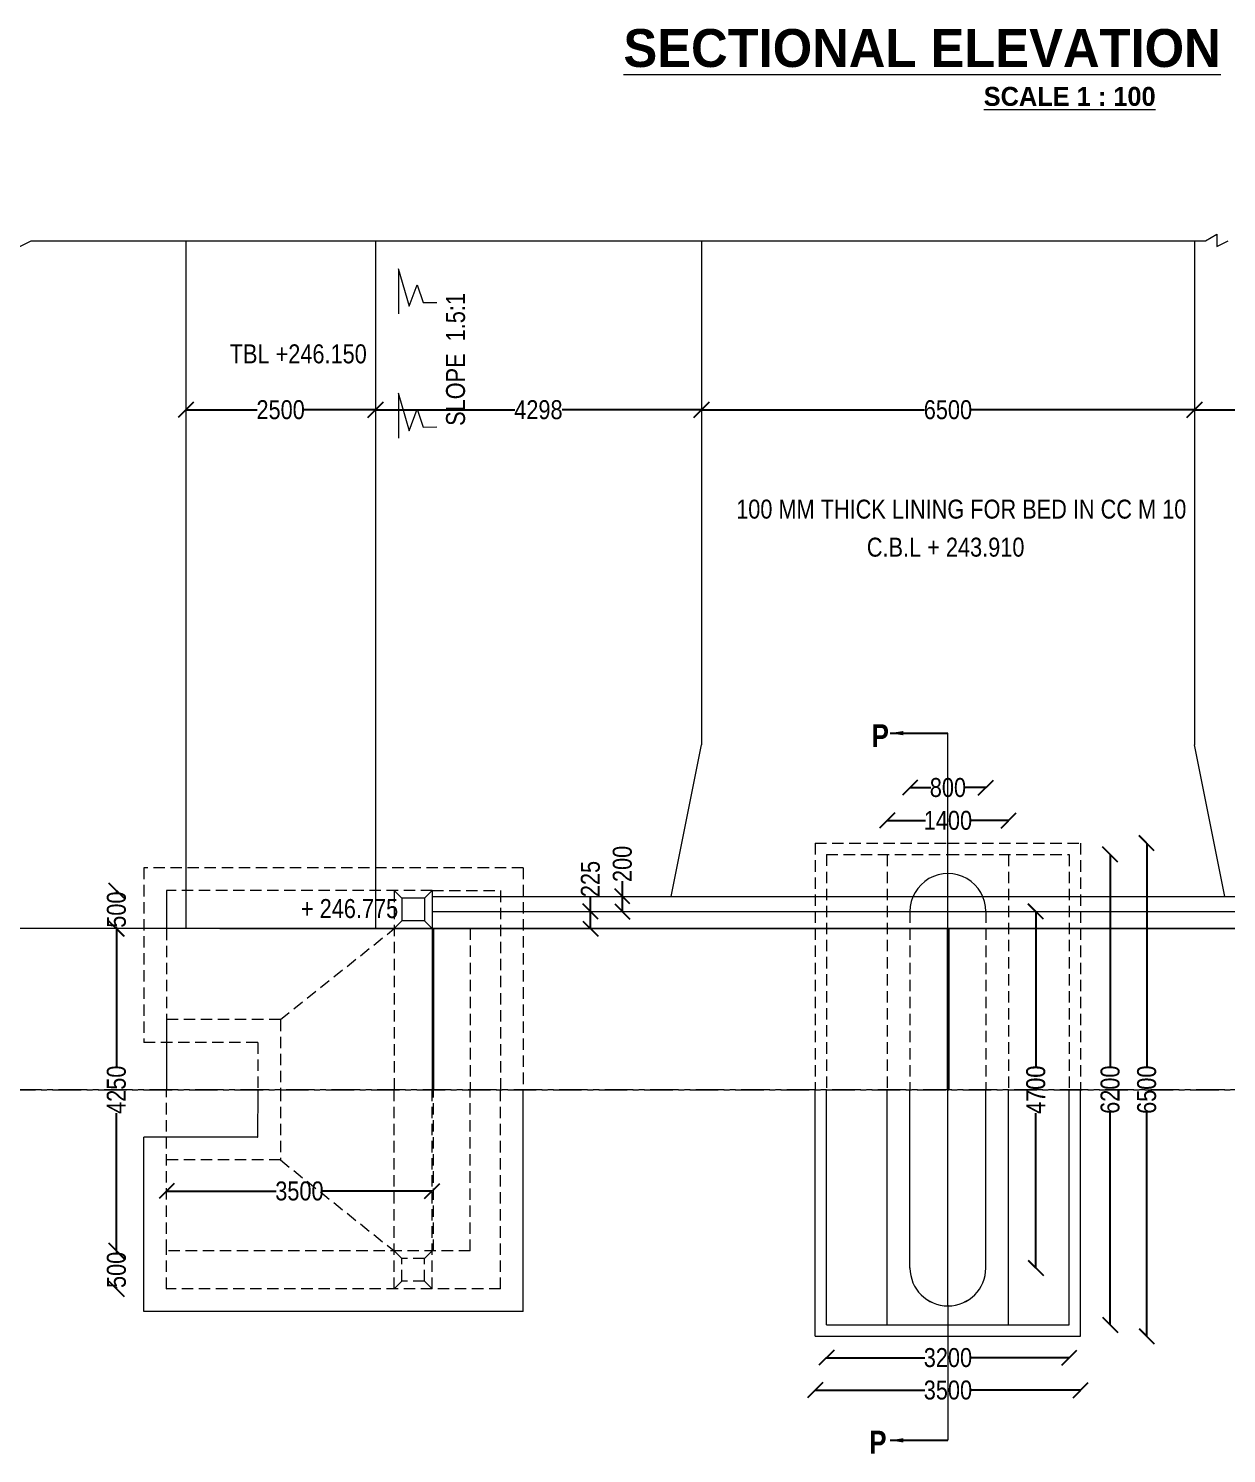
# Model space of a CAD drawing. Header units: millimetres. Extents: x 558951 to 630610, y 36244 to 87601.
# Drawn here: x 572413 to 588208, y 58406 to 77196 of the extents above; entities that cross this region are included whole.
import ezdxf
from ezdxf.enums import TextEntityAlignment as Align

# ---------------------------------------------------------------- set-up
doc = ezdxf.new("R2010")
doc.units = ezdxf.units.MM
doc.header["$LTSCALE"] = 300
doc.header["$MEASUREMENT"] = 0
doc.linetypes.add('CENTER', pattern=[2, 1.25, -0.25, 0.25, -0.25])
doc.linetypes.add('DASHED', pattern=[0.75, 0.5, -0.25])
doc.layers.add('MAIN', color=7, linetype='Continuous')
doc.styles.add('ARIAL NARROW', font='ARIALN.TTF', dxfattribs={"height": 250})
doc.styles.add('CITYBLUEPR', font='cityb___.ttf')
doc.dimstyles.get("Standard").update_dxf_attribs({"dimtxt": 200, "dimasz": 200, "dimexe": 0.18, "dimexo": 0.0625, "dimgap": 0.09, "dimtad": 0, "dimdec": 0, "dimzin": 0, "dimdsep": 46, "dimtxsty": 'ARIAL NARROW', "dimcen": 0.0851, "dimdle": 0.1, "dimse1": 1, "dimse2": 1, "dimadec": 0, "dimazin": 0, "dimtfac": 1, "dimtdec": 0, "dimtofl": 0, "dimtmove": 0, "dimatfit": 3, "dimfxl": 1, "dimtolj": 1, "dimtzin": 0, "dimarcsym": 0})
doc.dimstyles.new('STANDARD$0', dxfattribs={"dimscale": 88.888889, "dimtxt": 0.02, "dimasz": 0.02, "dimexe": 0.05, "dimexo": 0.1, "dimgap": 0.002, "dimtad": 2, "dimdec": 0, "dimzin": 1, "dimdsep": 46, "dimtxsty": 'Standard', "dimcen": 0.09, "dimadec": 0, "dimazin": 0, "dimtfac": 1, "dimtdec": 4, "dimtofl": 0, "dimtmove": 0, "dimatfit": 3, "dimfxl": 1, "dimtolj": 1, "dimtzin": 1, "dimarcsym": 0})
doc.dimstyles.new('STANDARD$7', dxfattribs={"dimtxt": 2, "dimasz": 2, "dimexe": 1.25, "dimexo": 0.625, "dimtad": 1, "dimdec": 0, "dimlfac": 0.5, "dimdsep": 46, "dimtxsty": 'ARIAL NARROW', "dimcen": 2.5, "dimdle": 0.1, "dimse1": 1, "dimse2": 1, "dimadec": 0, "dimazin": 0, "dimtfac": 1, "dimtdec": 0, "dimtmove": 0, "dimatfit": 3, "dimfxl": 1, "dimtolj": 1, "dimtzin": 0, "dimarcsym": 0})

# ---------------------------------------------------------------- blocks, each defined once
blk = doc.blocks.new('_Oblique')
at = {"color": 0, "linetype": 'ByBlock', "lineweight": -2}
blk.add_line((-0.5, -0.5), (0.5, 0.5), dxfattribs=at)
blk = doc.blocks.new('*D4')
at = {"layer": 'Defpoints', "color": 0, "linetype": 'ByBlock', "lineweight": 9, "transparency": 16777216}
for p in [(579367, 65552), (579822, 65552), (579367, 65327)]:
    blk.add_point(p, dxfattribs=at)
at = {"layer": 'MAIN', "color": 0, "linetype": 'ByBlock', "lineweight": -2, "transparency": 16777216}
for p, q in [((579822, 65552), (579822, 65752)), ((579822, 65327), (579822, 65552))]:
    blk.add_line(p, q, dxfattribs=at)
at = {"layer": 'MAIN', "color": 0, "linetype": 'ByBlock', "lineweight": -2, "transparency": 16777216, "xscale": 200, "yscale": 200, "zscale": 200}
for p, rotation in [((579822, 65552), 90), ((579822, 65327), 270)]:
    blk.add_blockref('_Oblique', p, dxfattribs=dict(at, rotation=rotation))
at = {"layer": 'MAIN', "color": 0, "linetype": 'ByBlock', "lineweight": 13, "transparency": 16777216, "insert": (579822, 65981), "char_height": 250, "attachment_point": 5, "rotation": 90, "style": 'ARIAL NARROW'}
blk.add_mtext('\\A1;225', dxfattribs=at)
blk = doc.blocks.new('*D5')
at = {"layer": 'Defpoints', "color": 0, "linetype": 'ByBlock', "lineweight": 9, "transparency": 16777216}
for p in [(579821, 65752), (580243, 65752), (579821, 65552)]:
    blk.add_point(p, dxfattribs=at)
at = {"layer": 'MAIN', "color": 0, "linetype": 'ByBlock', "lineweight": -2, "transparency": 16777216}
for p, q in [((580243, 65752), (580243, 65952)), ((580243, 65552), (580243, 65752))]:
    blk.add_line(p, q, dxfattribs=at)
at = {"layer": 'MAIN', "color": 0, "linetype": 'ByBlock', "lineweight": -2, "transparency": 16777216, "xscale": 200, "yscale": 200, "zscale": 200}
for p, rotation in [((580243, 65752), 90), ((580243, 65552), 270)]:
    blk.add_blockref('_Oblique', p, dxfattribs=dict(at, rotation=rotation))
at = {"layer": 'MAIN', "color": 0, "linetype": 'ByBlock', "lineweight": 13, "transparency": 16777216, "insert": (580243, 66180), "char_height": 250, "attachment_point": 5, "rotation": 90, "style": 'ARIAL NARROW'}
blk.add_mtext('\\A1;200', dxfattribs=at)
blk = doc.blocks.new('*D6')
at = {"layer": 'Defpoints', "color": 0, "linetype": 'ByBlock', "lineweight": 9, "transparency": 16777216}
for p in [(585338, 65551), (585038, 60851), (585694, 60851)]:
    blk.add_point(p, dxfattribs=at)
at = {"layer": 'MAIN', "color": 0, "linetype": 'ByBlock', "lineweight": -2, "transparency": 16777216}
for p, q in [((585694, 65552), (585694, 63511)), ((585694, 60851), (585694, 62892))]:
    blk.add_line(p, q, dxfattribs=at)
at = {"layer": 'MAIN', "color": 0, "linetype": 'ByBlock', "lineweight": -2, "transparency": 16777216, "xscale": 200, "yscale": 200, "zscale": 200}
for p, rotation in [((585694, 65551), 90), ((585694, 60851), 270)]:
    blk.add_blockref('_Oblique', p, dxfattribs=dict(at, rotation=rotation))
at = {"layer": 'MAIN', "color": 0, "linetype": 'ByBlock', "lineweight": 13, "transparency": 16777216, "insert": (585694, 63201), "char_height": 250, "attachment_point": 5, "rotation": 90, "style": 'ARIAL NARROW'}
blk.add_mtext('\\A1;4700', dxfattribs=at)
blk = doc.blocks.new('*D7')
at = {"layer": 'Defpoints', "color": 0, "linetype": 'ByBlock', "lineweight": 9, "transparency": 16777216}
for p in [(581285, 77113), (587785, 77113), (587785, 72168)]:
    blk.add_point(p, dxfattribs=at)
at = {"layer": 'MAIN', "color": 0, "linetype": 'ByBlock', "lineweight": -2, "transparency": 16777216}
for p, q in [((581285, 72168), (584228, 72168)), ((587785, 72168), (584841, 72168))]:
    blk.add_line(p, q, dxfattribs=at)
at = {"layer": 'MAIN', "color": 0, "linetype": 'ByBlock', "lineweight": -2, "transparency": 16777216, "xscale": 200, "yscale": 200, "zscale": 200, "rotation": 180}
blk.add_blockref('_Oblique', (581285, 72168), dxfattribs=at)
at = {"layer": 'MAIN', "color": 0, "linetype": 'ByBlock', "lineweight": -2, "transparency": 16777216, "xscale": 200, "yscale": 200, "zscale": 200}
blk.add_blockref('_Oblique', (587785, 72168), dxfattribs=at)
at = {"layer": 'MAIN', "color": 0, "linetype": 'ByBlock', "lineweight": 13, "transparency": 16777216, "insert": (584535, 72168), "char_height": 250, "attachment_point": 5, "style": 'ARIAL NARROW'}
blk.add_mtext('\\A1;6500', dxfattribs=at)
blk = doc.blocks.new('*D12')
at = {"layer": 'Defpoints', "color": 0, "linetype": 'ByBlock', "lineweight": 9, "transparency": 16777216}
for p in [(582935, 60101), (586135, 60101), (586135, 59669)]:
    blk.add_point(p, dxfattribs=at)
at = {"layer": 'MAIN', "color": 0, "linetype": 'ByBlock', "lineweight": -2, "transparency": 16777216}
for p, q in [((582935, 59669), (584230, 59669)), ((586136, 59669), (584841, 59669))]:
    blk.add_line(p, q, dxfattribs=at)
at = {"layer": 'MAIN', "color": 0, "linetype": 'ByBlock', "lineweight": -2, "transparency": 16777216, "xscale": 200, "yscale": 200, "zscale": 200, "rotation": 180}
blk.add_blockref('_Oblique', (582935, 59669), dxfattribs=at)
at = {"layer": 'MAIN', "color": 0, "linetype": 'ByBlock', "lineweight": -2, "transparency": 16777216, "xscale": 200, "yscale": 200, "zscale": 200}
blk.add_blockref('_Oblique', (586135, 59669), dxfattribs=at)
at = {"layer": 'MAIN', "color": 0, "linetype": 'ByBlock', "lineweight": 13, "transparency": 16777216, "insert": (584535, 59669), "char_height": 250, "attachment_point": 5, "style": 'ARIAL NARROW'}
blk.add_mtext('\\A1;3200', dxfattribs=at)
blk = doc.blocks.new('*D13')
at = {"layer": 'Defpoints', "color": 0, "linetype": 'ByBlock', "lineweight": 9, "transparency": 16777216}
for p in [(582935, 60102), (586135, 60102), (586135, 59669)]:
    blk.add_point(p, dxfattribs=at)
at = {"layer": 'MAIN', "color": 0, "linetype": 'ByBlock', "lineweight": -2, "transparency": 16777216}
for p, q in [((582935, 59669), (584229, 59669)), ((586135, 59669), (584841, 59669))]:
    blk.add_line(p, q, dxfattribs=at)
at = {"layer": 'MAIN', "color": 0, "linetype": 'ByBlock', "lineweight": -2, "transparency": 16777216, "xscale": 200, "yscale": 200, "zscale": 200, "rotation": 180}
blk.add_blockref('_Oblique', (582935, 59669), dxfattribs=at)
at = {"layer": 'MAIN', "color": 0, "linetype": 'ByBlock', "lineweight": -2, "transparency": 16777216, "xscale": 200, "yscale": 200, "zscale": 200}
blk.add_blockref('_Oblique', (586135, 59669), dxfattribs=at)
at = {"layer": 'MAIN', "color": 0, "linetype": 'ByBlock', "lineweight": 13, "transparency": 16777216, "insert": (584535, 59669), "char_height": 250, "attachment_point": 5, "style": 'ARIAL NARROW'}
blk.add_mtext('\\A1;3200', dxfattribs=at)
blk = doc.blocks.new('*D14')
at = {"layer": 'Defpoints', "color": 0, "linetype": 'ByBlock', "lineweight": 9, "transparency": 16777216}
for p in [(582785, 59951), (586285, 59951), (586285, 59241)]:
    blk.add_point(p, dxfattribs=at)
at = {"layer": 'MAIN', "color": 0, "linetype": 'ByBlock', "lineweight": -2, "transparency": 16777216}
for p, q in [((582785, 59241), (584229, 59241)), ((586285, 59241), (584841, 59241))]:
    blk.add_line(p, q, dxfattribs=at)
at = {"layer": 'MAIN', "color": 0, "linetype": 'ByBlock', "lineweight": -2, "transparency": 16777216, "xscale": 200, "yscale": 200, "zscale": 200, "rotation": 180}
blk.add_blockref('_Oblique', (582785, 59241), dxfattribs=at)
at = {"layer": 'MAIN', "color": 0, "linetype": 'ByBlock', "lineweight": -2, "transparency": 16777216, "xscale": 200, "yscale": 200, "zscale": 200}
blk.add_blockref('_Oblique', (586285, 59241), dxfattribs=at)
at = {"layer": 'MAIN', "color": 0, "linetype": 'ByBlock', "lineweight": 13, "transparency": 16777216, "insert": (584535, 59241), "char_height": 250, "attachment_point": 5, "style": 'ARIAL NARROW'}
blk.add_mtext('\\A1;3500', dxfattribs=at)
blk = doc.blocks.new('*D15')
at = {"layer": 'Defpoints', "color": 0, "linetype": 'ByBlock', "lineweight": 9, "transparency": 16777216}
for p in [(582785, 59952), (586285, 59952), (586285, 59241)]:
    blk.add_point(p, dxfattribs=at)
at = {"layer": 'MAIN', "color": 0, "linetype": 'ByBlock', "lineweight": -2, "transparency": 16777216}
for p, q in [((582785, 59241), (584229, 59241)), ((586285, 59241), (584841, 59241))]:
    blk.add_line(p, q, dxfattribs=at)
at = {"layer": 'MAIN', "color": 0, "linetype": 'ByBlock', "lineweight": -2, "transparency": 16777216, "xscale": 200, "yscale": 200, "zscale": 200, "rotation": 180}
blk.add_blockref('_Oblique', (582785, 59241), dxfattribs=at)
at = {"layer": 'MAIN', "color": 0, "linetype": 'ByBlock', "lineweight": -2, "transparency": 16777216, "xscale": 200, "yscale": 200, "zscale": 200}
blk.add_blockref('_Oblique', (586285, 59241), dxfattribs=at)
at = {"layer": 'MAIN', "color": 0, "linetype": 'ByBlock', "lineweight": 13, "transparency": 16777216, "insert": (584535, 59241), "char_height": 250, "attachment_point": 5, "style": 'ARIAL NARROW'}
blk.add_mtext('\\A1;3500', dxfattribs=at)
blk = doc.blocks.new('*D16')
at = {"layer": 'Defpoints', "color": 0, "linetype": 'ByBlock', "lineweight": 9, "transparency": 16777216}
for p in [(586285, 66452), (586285, 59951), (587156, 59951)]:
    blk.add_point(p, dxfattribs=at)
at = {"layer": 'MAIN', "color": 0, "linetype": 'ByBlock', "lineweight": -2, "transparency": 16777216}
for p, q in [((587156, 66453), (587156, 63508)), ((587156, 59951), (587156, 62896))]:
    blk.add_line(p, q, dxfattribs=at)
at = {"layer": 'MAIN', "color": 0, "linetype": 'ByBlock', "lineweight": -2, "transparency": 16777216, "xscale": 200, "yscale": 200, "zscale": 200}
for p, rotation in [((587156, 66452), 90), ((587156, 59951), 270)]:
    blk.add_blockref('_Oblique', p, dxfattribs=dict(at, rotation=rotation))
at = {"layer": 'MAIN', "color": 0, "linetype": 'ByBlock', "lineweight": 13, "transparency": 16777216, "insert": (587156, 63202), "char_height": 250, "attachment_point": 5, "rotation": 90, "style": 'ARIAL NARROW'}
blk.add_mtext('\\A1;6500', dxfattribs=at)
blk = doc.blocks.new('*D17')
at = {"layer": 'Defpoints', "color": 0, "linetype": 'ByBlock', "lineweight": 9, "transparency": 16777216}
for p in [(585338, 65553), (585038, 60853), (585694, 60853)]:
    blk.add_point(p, dxfattribs=at)
at = {"layer": 'MAIN', "color": 0, "linetype": 'ByBlock', "lineweight": -2, "transparency": 16777216}
for p, q in [((585694, 65553), (585694, 63513)), ((585694, 60853), (585694, 62893))]:
    blk.add_line(p, q, dxfattribs=at)
at = {"layer": 'MAIN', "color": 0, "linetype": 'ByBlock', "lineweight": -2, "transparency": 16777216, "xscale": 200, "yscale": 200, "zscale": 200}
for p, rotation in [((585694, 65553), 90), ((585694, 60853), 270)]:
    blk.add_blockref('_Oblique', p, dxfattribs=dict(at, rotation=rotation))
at = {"layer": 'MAIN', "color": 0, "linetype": 'ByBlock', "lineweight": 13, "transparency": 16777216, "insert": (585694, 63203), "char_height": 250, "attachment_point": 5, "rotation": 90, "style": 'ARIAL NARROW'}
blk.add_mtext('\\A1;4700', dxfattribs=at)
blk = doc.blocks.new('*D18')
at = {"layer": 'Defpoints', "color": 0, "linetype": 'ByBlock', "lineweight": 9, "transparency": 16777216}
for p in [(586135, 66304), (586135, 60103), (586674, 60103)]:
    blk.add_point(p, dxfattribs=at)
at = {"layer": 'MAIN', "color": 0, "linetype": 'ByBlock', "lineweight": -2, "transparency": 16777216}
for p, q in [((586674, 66304), (586674, 63510)), ((586674, 60103), (586674, 62897))]:
    blk.add_line(p, q, dxfattribs=at)
at = {"layer": 'MAIN', "color": 0, "linetype": 'ByBlock', "lineweight": -2, "transparency": 16777216, "xscale": 200, "yscale": 200, "zscale": 200}
for p, rotation in [((586674, 66304), 90), ((586674, 60103), 270)]:
    blk.add_blockref('_Oblique', p, dxfattribs=dict(at, rotation=rotation))
at = {"layer": 'MAIN', "color": 0, "linetype": 'ByBlock', "lineweight": 13, "transparency": 16777216, "insert": (586674, 63203), "char_height": 250, "attachment_point": 5, "rotation": 90, "style": 'ARIAL NARROW'}
blk.add_mtext('\\A1;6200', dxfattribs=at)
blk = doc.blocks.new('*D19')
at = {"layer": 'Defpoints', "color": 0, "linetype": 'ByBlock', "lineweight": 9, "transparency": 16777216}
for p in [(586285, 66454), (586285, 59953), (587156, 59953)]:
    blk.add_point(p, dxfattribs=at)
at = {"layer": 'MAIN', "color": 0, "linetype": 'ByBlock', "lineweight": -2, "transparency": 16777216}
for p, q in [((587156, 66454), (587156, 63510)), ((587156, 59953), (587156, 62897))]:
    blk.add_line(p, q, dxfattribs=at)
at = {"layer": 'MAIN', "color": 0, "linetype": 'ByBlock', "lineweight": -2, "transparency": 16777216, "xscale": 200, "yscale": 200, "zscale": 200}
for p, rotation in [((587156, 66454), 90), ((587156, 59953), 270)]:
    blk.add_blockref('_Oblique', p, dxfattribs=dict(at, rotation=rotation))
at = {"layer": 'MAIN', "color": 0, "linetype": 'ByBlock', "lineweight": 13, "transparency": 16777216, "insert": (587156, 63203), "char_height": 250, "attachment_point": 5, "rotation": 90, "style": 'ARIAL NARROW'}
blk.add_mtext('\\A1;6500', dxfattribs=at)
blk = doc.blocks.new('*D20')
at = {"layer": 'Defpoints', "color": 0, "linetype": 'ByBlock', "lineweight": 9, "transparency": 16777216}
for p in [(585335, 66753), (583735, 66303), (585335, 66303)]:
    blk.add_point(p, dxfattribs=at)
at = {"layer": 'MAIN', "color": 0, "linetype": 'ByBlock', "lineweight": -2, "transparency": 16777216}
for p, q in [((583735, 66753), (584239, 66753)), ((585335, 66753), (584831, 66753))]:
    blk.add_line(p, q, dxfattribs=at)
at = {"layer": 'MAIN', "color": 0, "linetype": 'ByBlock', "lineweight": -2, "transparency": 16777216, "xscale": 200, "yscale": 200, "zscale": 200, "rotation": 180}
blk.add_blockref('_Oblique', (583735, 66753), dxfattribs=at)
at = {"layer": 'MAIN', "color": 0, "linetype": 'ByBlock', "lineweight": -2, "transparency": 16777216, "xscale": 200, "yscale": 200, "zscale": 200}
blk.add_blockref('_Oblique', (585335, 66753), dxfattribs=at)
at = {"layer": 'MAIN', "color": 0, "linetype": 'ByBlock', "lineweight": 13, "transparency": 16777216, "insert": (584535, 66753), "char_height": 250, "attachment_point": 5, "style": 'ARIAL NARROW'}
blk.add_mtext('\\A1;1400', dxfattribs=at)
blk = doc.blocks.new('*D21')
at = {"layer": 'Defpoints', "color": 0, "linetype": 'ByBlock', "lineweight": 9, "transparency": 16777216}
for p in [(585035, 67186), (584035, 65553), (585035, 65553)]:
    blk.add_point(p, dxfattribs=at)
at = {"layer": 'MAIN', "color": 0, "linetype": 'ByBlock', "lineweight": -2, "transparency": 16777216}
for p, q in [((584035, 67186), (584309, 67186)), ((585035, 67186), (584761, 67186))]:
    blk.add_line(p, q, dxfattribs=at)
at = {"layer": 'MAIN', "color": 0, "linetype": 'ByBlock', "lineweight": -2, "transparency": 16777216, "xscale": 200, "yscale": 200, "zscale": 200, "rotation": 180}
blk.add_blockref('_Oblique', (584035, 67186), dxfattribs=at)
at = {"layer": 'MAIN', "color": 0, "linetype": 'ByBlock', "lineweight": -2, "transparency": 16777216, "xscale": 200, "yscale": 200, "zscale": 200}
blk.add_blockref('_Oblique', (585035, 67186), dxfattribs=at)
at = {"layer": 'MAIN', "color": 0, "linetype": 'ByBlock', "lineweight": 13, "transparency": 16777216, "insert": (584535, 67186), "char_height": 250, "attachment_point": 5, "style": 'ARIAL NARROW'}
blk.add_mtext('\\A1;800', dxfattribs=at)
blk = doc.blocks.new('*D65')
at = {"layer": 'Defpoints', "color": 0, "linetype": 'ByBlock', "lineweight": 9, "transparency": 16777216}
for p in [(574235, 63200), (577735, 63200), (577735, 61866)]:
    blk.add_point(p, dxfattribs=at)
at = {"layer": 'MAIN', "color": 0, "linetype": 'ByBlock', "lineweight": -2, "transparency": 16777216}
for p, q in [((574235, 61866), (575679, 61866)), ((577735, 61866), (576290, 61866))]:
    blk.add_line(p, q, dxfattribs=at)
at = {"layer": 'MAIN', "color": 0, "linetype": 'ByBlock', "lineweight": -2, "transparency": 16777216, "xscale": 200, "yscale": 200, "zscale": 200, "rotation": 180}
blk.add_blockref('_Oblique', (574235, 61866), dxfattribs=at)
at = {"layer": 'MAIN', "color": 0, "linetype": 'ByBlock', "lineweight": -2, "transparency": 16777216, "xscale": 200, "yscale": 200, "zscale": 200}
blk.add_blockref('_Oblique', (577735, 61866), dxfattribs=at)
at = {"layer": 'MAIN', "color": 0, "linetype": 'ByBlock', "lineweight": 13, "transparency": 16777216, "insert": (575985, 61866), "char_height": 250, "attachment_point": 5, "style": 'ARIAL NARROW'}
blk.add_mtext('\\A1;3500', dxfattribs=at)
blk = doc.blocks.new('*D66')
at = {"layer": 'Defpoints', "color": 0, "linetype": 'ByBlock', "lineweight": 9, "transparency": 16777216}
for p in [(573215, 65327), (573215, 61077), (573572, 61077)]:
    blk.add_point(p, dxfattribs=at)
at = {"layer": 'MAIN', "color": 0, "linetype": 'ByBlock', "lineweight": -2, "transparency": 16777216}
for p, q in [((573572, 65327), (573572, 63512)), ((573572, 61077), (573572, 62892))]:
    blk.add_line(p, q, dxfattribs=at)
at = {"layer": 'MAIN', "color": 0, "linetype": 'ByBlock', "lineweight": -2, "transparency": 16777216, "xscale": 200, "yscale": 200, "zscale": 200}
for p, rotation in [((573572, 65327), 90), ((573572, 61077), 270)]:
    blk.add_blockref('_Oblique', p, dxfattribs=dict(at, rotation=rotation))
at = {"layer": 'MAIN', "color": 0, "linetype": 'ByBlock', "lineweight": 13, "transparency": 16777216, "insert": (573572, 63202), "char_height": 250, "attachment_point": 5, "rotation": 90, "style": 'ARIAL NARROW'}
blk.add_mtext('\\A1;4250', dxfattribs=at)
blk = doc.blocks.new('*D67')
at = {"layer": 'Defpoints', "color": 0, "linetype": 'ByBlock', "lineweight": 9, "transparency": 16777216}
for p in [(573215, 61077), (573215, 60577), (573573, 60577)]:
    blk.add_point(p, dxfattribs=at)
at = {"layer": 'MAIN', "color": 0, "linetype": 'ByBlock', "lineweight": -2, "transparency": 16777216}
for p, q in [((573573, 61077), (573573, 61053)), ((573573, 60577), (573573, 60601))]:
    blk.add_line(p, q, dxfattribs=at)
at = {"layer": 'MAIN', "color": 0, "linetype": 'ByBlock', "lineweight": -2, "transparency": 16777216, "xscale": 200, "yscale": 200, "zscale": 200}
for p, rotation in [((573573, 61077), 90), ((573573, 60577), 270)]:
    blk.add_blockref('_Oblique', p, dxfattribs=dict(at, rotation=rotation))
at = {"layer": 'MAIN', "color": 0, "linetype": 'ByBlock', "lineweight": 13, "transparency": 16777216, "insert": (573573, 60827), "char_height": 250, "attachment_point": 5, "rotation": 90, "style": 'ARIAL NARROW'}
blk.add_mtext('\\A1;500', dxfattribs=at)
blk = doc.blocks.new('*D68')
at = {"layer": 'Defpoints', "color": 0, "linetype": 'ByBlock', "lineweight": 9, "transparency": 16777216}
for p in [(573215, 65827), (573215, 65327), (573573, 65327)]:
    blk.add_point(p, dxfattribs=at)
at = {"layer": 'MAIN', "color": 0, "linetype": 'ByBlock', "lineweight": -2, "transparency": 16777216}
for p, q in [((573573, 65827), (573573, 65804)), ((573573, 65327), (573573, 65351))]:
    blk.add_line(p, q, dxfattribs=at)
at = {"layer": 'MAIN', "color": 0, "linetype": 'ByBlock', "lineweight": -2, "transparency": 16777216, "xscale": 200, "yscale": 200, "zscale": 200}
for p, rotation in [((573573, 65827), 90), ((573573, 65327), 270)]:
    blk.add_blockref('_Oblique', p, dxfattribs=dict(at, rotation=rotation))
at = {"layer": 'MAIN', "color": 0, "linetype": 'ByBlock', "lineweight": 13, "transparency": 16777216, "insert": (573573, 65577), "char_height": 250, "attachment_point": 5, "rotation": 90, "style": 'ARIAL NARROW'}
blk.add_mtext('\\A1;500', dxfattribs=at)
blk = doc.blocks.new('*D69')
at = {"layer": 'Defpoints', "color": 0, "linetype": 'ByBlock', "lineweight": 9, "transparency": 16777216}
for p in [(587785, 72168), (592083, 72168), (592083, 72168)]:
    blk.add_point(p, dxfattribs=at)
at = {"layer": 'MAIN', "color": 0, "linetype": 'ByBlock', "lineweight": -2, "transparency": 16777216}
for p, q in [((587785, 72168), (589623, 72168)), ((592083, 72168), (590244, 72168))]:
    blk.add_line(p, q, dxfattribs=at)
at = {"layer": 'MAIN', "color": 0, "linetype": 'ByBlock', "lineweight": -2, "transparency": 16777216, "xscale": 200, "yscale": 200, "zscale": 200, "rotation": 180}
blk.add_blockref('_Oblique', (587785, 72168), dxfattribs=at)
at = {"layer": 'MAIN', "color": 0, "linetype": 'ByBlock', "lineweight": -2, "transparency": 16777216, "xscale": 200, "yscale": 200, "zscale": 200}
blk.add_blockref('_Oblique', (592083, 72168), dxfattribs=at)
at = {"layer": 'MAIN', "color": 0, "linetype": 'ByBlock', "lineweight": 13, "transparency": 16777216, "insert": (589934, 72168), "char_height": 250, "attachment_point": 5, "style": 'ARIAL NARROW'}
blk.add_mtext('\\A1;4298', dxfattribs=at)
blk = doc.blocks.new('*D70')
at = {"layer": 'Defpoints', "color": 0, "linetype": 'ByBlock', "lineweight": 9, "transparency": 16777216}
for p in [(576987, 72168), (576987, 72168), (581285, 72168)]:
    blk.add_point(p, dxfattribs=at)
at = {"layer": 'MAIN', "color": 0, "linetype": 'ByBlock', "lineweight": -2, "transparency": 16777216}
for p, q in [((576987, 72168), (578825, 72168)), ((581285, 72168), (579447, 72168))]:
    blk.add_line(p, q, dxfattribs=at)
at = {"layer": 'MAIN', "color": 0, "linetype": 'ByBlock', "lineweight": -2, "transparency": 16777216, "xscale": 200, "yscale": 200, "zscale": 200, "rotation": 180}
blk.add_blockref('_Oblique', (576987, 72168), dxfattribs=at)
at = {"layer": 'MAIN', "color": 0, "linetype": 'ByBlock', "lineweight": -2, "transparency": 16777216, "xscale": 200, "yscale": 200, "zscale": 200}
blk.add_blockref('_Oblique', (581285, 72168), dxfattribs=at)
at = {"layer": 'MAIN', "color": 0, "linetype": 'ByBlock', "lineweight": 13, "transparency": 16777216, "insert": (579136, 72168), "char_height": 250, "attachment_point": 5, "style": 'ARIAL NARROW'}
blk.add_mtext('\\A1;4298', dxfattribs=at)
blk = doc.blocks.new('*D71')
at = {"layer": 'Defpoints', "color": 0, "linetype": 'ByBlock', "lineweight": 9, "transparency": 16777216}
for p in [(574487, 72168), (574487, 72168), (576987, 72168)]:
    blk.add_point(p, dxfattribs=at)
at = {"layer": 'MAIN', "color": 0, "linetype": 'ByBlock', "lineweight": -2, "transparency": 16777216}
for p, q in [((574487, 72168), (575430, 72168)), ((576987, 72168), (576045, 72168))]:
    blk.add_line(p, q, dxfattribs=at)
at = {"layer": 'MAIN', "color": 0, "linetype": 'ByBlock', "lineweight": -2, "transparency": 16777216, "xscale": 200, "yscale": 200, "zscale": 200, "rotation": 180}
blk.add_blockref('_Oblique', (574487, 72168), dxfattribs=at)
at = {"layer": 'MAIN', "color": 0, "linetype": 'ByBlock', "lineweight": -2, "transparency": 16777216, "xscale": 200, "yscale": 200, "zscale": 200}
blk.add_blockref('_Oblique', (576987, 72168), dxfattribs=at)
at = {"layer": 'MAIN', "color": 0, "linetype": 'ByBlock', "lineweight": 13, "transparency": 16777216, "insert": (575737, 72168), "char_height": 250, "attachment_point": 5, "style": 'ARIAL NARROW'}
blk.add_mtext('\\A1;2500', dxfattribs=at)

msp = doc.modelspace()

# ---------------------------------------------------------------- linework, layer by layer
at = {"color": 0, "linetype": 'ByBlock', "lineweight": 13}
for p, q in [((574487.3, 74397.3), (574487.3, 70884.8)), ((576987.2, 74397.3), (576987.2, 70885.3)), ((581284.8, 74397.4), (581284.7, 67750.7)), ((587784.8, 74397.4), (587784.7, 67752.3)), ((574487.3, 70884.8), (574487.5, 65327.2)), ((576987.2, 70884.8), (576986.8, 65327.9)), ((580885, 65752.4), (581284.7, 67750.6)), ((588184.7, 65752.4), (587784.7, 67752.2)), ((574234.5, 65827.4), (574234.5, 65326.7)), ((577334.8, 65727.3), (577234.8, 65827.8)), ((577634.8, 65727.3), (577734.8, 65827.8)), ((577734.8, 65827.8), (577734.6, 63203.3)), ((577334.8, 65727.3), (577334.8, 65428.3)), ((577634.3, 65727.8), (577335.3, 65727.8)), ((577634.8, 65727.3), (577634.8, 65428.3)), ((577734.8, 65752.5), (591334.5, 65752.4)), ((577335.3, 65427.8), (577234.8, 65328.4)), ((577634.3, 65427.8), (577335.3, 65427.8)), ((577634.8, 65428.3), (577734.8, 65328.3)), ((577734.8, 65552.5), (591334.5, 65552.4)), ((591334.5, 65327.8), (563730.5, 65326.8)), ((574936.1, 65328), (604984.8, 65326.2)), ((577754.8, 65327.8), (577754.6, 63203.3)), ((574234.5, 64126.7), (574234.6, 63200.3)), ((575434.9, 63202.6), (575434.4, 62576.1)), ((578934.9, 60276.5), (578934.7, 63201)), ((582784.9, 59951.7), (582784.8, 63201.7)), ((582784.9, 59951.4), (582784.8, 63201.4)), ((582934.9, 60101.7), (582934.8, 63201.7)), ((582934.9, 60101.4), (582934.8, 63201.4)), ((583734.9, 60101.7), (583734.8, 63201.7)), ((583734.9, 60101.4), (583734.8, 63201.4)), ((584034.8, 60851.7), (584034.8, 63201.7)), ((584034.8, 60851.4), (584034.8, 63201.4)), ((584524.9, 63202.5), (584544.9, 63202.5)), ((584534.9, 63202.5), (584534.9, 63202.5)), ((585034.8, 60851.8), (585034.8, 63201.8)), ((585034.8, 60851.4), (585034.8, 63201.4)), ((585334.9, 60101.8), (585334.8, 63201.8)), ((585334.9, 60101.4), (585334.8, 63201.4)), ((586134.9, 60101.8), (586134.8, 63201.8)), ((586134.9, 60101.5), (586134.8, 63201.5)), ((586284.9, 59951.8), (586284.8, 63201.8)), ((586284.9, 59951.5), (586284.8, 63201.5)), ((573934.5, 60276.8), (573934.4, 62575.5)), ((575434.4, 62576.1), (573934.9, 62576)), ((578934.9, 60276.5), (573935, 60276.3)), ((582784.8, 59951.7), (584534.9, 59951.8)), ((582784.8, 59951.4), (584534.9, 59951.4)), ((582934.9, 60101.7), (584534.9, 60101.8)), ((582934.9, 60101.4), (584534.9, 60101.4)), ((584534.9, 60101.8), (586134.9, 60101.8)), ((584534.9, 60101.4), (586134.9, 60101.5)), ((584534.9, 59951.8), (586284.9, 59951.8)), ((584534.9, 59951.4), (586284.9, 59951.5))]:
    msp.add_line(p, q, dxfattribs=at)
at = {"color": 0, "linetype": 'DASHED', "lineweight": 13}
for p, q in [((582784.9, 66452.6), (582784.8, 63202.6)), ((582784.8, 66452.6), (584534.9, 66452.5)), ((582784.9, 66452.6), (582784.8, 63202.6)), ((582784.8, 66452.6), (584534.9, 66452.5)), ((584534.9, 66452.5), (586284.9, 66452.5)), ((584534.9, 66452.5), (586284.9, 66452.5)), ((586284.9, 66452.5), (586284.8, 63202.5)), ((586284.9, 66452.5), (586284.8, 63202.5)), ((582934.9, 66302.6), (582934.8, 63202.6)), ((582934.9, 66302.6), (582934.8, 63202.6)), ((582934.9, 66302.6), (584534.9, 66302.5)), ((582934.9, 66302.6), (584534.9, 66302.5)), ((583734.9, 66302.5), (583734.8, 63202.5)), ((583734.9, 66302.5), (583734.8, 63202.5)), ((584534.9, 66302.5), (586134.9, 66302.5)), ((584534.9, 66302.5), (586134.9, 66302.5)), ((585334.9, 66302.5), (585334.8, 63202.5)), ((585334.9, 66302.5), (585334.8, 63202.5)), ((586134.9, 66302.5), (586134.8, 63202.5)), ((586134.9, 66302.5), (586134.8, 63202.5)), ((573934.3, 66127.4), (573934.5, 63827.2)), ((578934.9, 66127.8), (573934.8, 66127.9)), ((578934.9, 66127.8), (578934.7, 63203.2)), ((577734.8, 65827.8), (574235, 65827.9)), ((577234.8, 65827.8), (577234.6, 63203.4)), ((577734.8, 65827.8), (578634.9, 65827.8)), ((578634.9, 65827.8), (578634.7, 63203.3)), ((584034.8, 65552.5), (584034.8, 63202.5)), ((584034.8, 65552.5), (584034.8, 63202.5)), ((585034.8, 65552.5), (585034.8, 63202.5)), ((585034.8, 65552.5), (585034.8, 63202.5)), ((574234.4, 65326.8), (574234.4, 65326.7)), ((574234.4, 65326.7), (574234.5, 64126.7)), ((575734.4, 64126.8), (577234.8, 65326.9)), ((578234.8, 65327.8), (578234.6, 63203.3)), ((575734.4, 64126.8), (574234.5, 64126.7)), ((575734.9, 64126.3), (575734.9, 63202.2)), ((575434.4, 63826.8), (573935, 63826.7)), ((575434.9, 63826.3), (575434.9, 63202.2)), ((574234.5, 61077.8), (574234.3, 63201.7)), ((575734.9, 63202.2), (575734.4, 62276.7)), ((577234.8, 60576.4), (577234.6, 63200.9)), ((577734.8, 60576.4), (577734.6, 63200.9)), ((577754.8, 61076.4), (577754.6, 63200.9)), ((578234.8, 61076.4), (578234.6, 63201)), ((578634.9, 60576.5), (578634.7, 63201)), ((575734.4, 62276.2), (574234.4, 62276)), ((575734.4, 62276.2), (577234.8, 61076.3)), ((578234.8, 61076.4), (574234.5, 61076)), ((574234.5, 60576.8), (574234.5, 61076)), ((577335.3, 60976.4), (577234.8, 61075.9)), ((577634.8, 60975.9), (577734.8, 61075.9)), ((577334.8, 60676.9), (577334.8, 60975.9)), ((577634.3, 60976.4), (577335.3, 60976.4)), ((577634.8, 60676.9), (577634.8, 60975.9)), ((578634.9, 60576.5), (574235, 60576.3)), ((577334.8, 60676.9), (577234.8, 60576.4)), ((577634.3, 60676.4), (577335.3, 60676.4)), ((577634.8, 60676.9), (577734.8, 60576.4))]:
    msp.add_line(p, q, dxfattribs=at)
at = {"color": 0, "linetype": 'ByBlock', "lineweight": 13}
for centre, radius, start, end in [((576986.7, 70885.3), 0.5, 269.99927, 359.99927), ((581284.2, 67750.7), 0.5, 348.69007, 359.99927), ((587785.2, 67752.3), 0.5, 179.99927, 191.30993), ((584534.8, 65552.5), 500, 359.99861, 179.99861), ((584534.8, 65552.5), 500, 359.99861, 179.99861), ((574235, 65827.4), 0.5, 89.99861, 179.99583), ((577335.3, 65727.3), 0.5, 89.99861, 179.99583), ((577634.3, 65727.3), 0.5, 359.99583, 89.99861), ((577335.3, 65428.3), 0.5, 179.99583, 269.99861), ((577634.3, 65428.3), 0.5, 269.99861, 359.99583), ((575734.4, 64126.3), 0.5, 0, 90.00384), ((573935, 63827.2), 0.5, 180.00608, 270.00384), ((575434.4, 63826.3), 0.5, 360, 90.00384), ((573934.9, 62575.5), 0.5, 90.00628, 180.00417), ((575434.4, 62576.6), 0.5, 270.00628, 0), ((575734.4, 62276.7), 0.5, 270.00628, 0), ((584534.8, 60851.8), 500, 180.00139, 0.00139), ((584534.8, 60851.4), 500, 180.00139, 0.00139), ((574235, 60576.8), 0.5, 180.00417, 270.00241), ((573935, 60276.8), 0.5, 180.00417, 270.00235)]:
    msp.add_arc(centre, radius, start, end, dxfattribs=at)
at = {"color": 0, "linetype": 'DASHED', "lineweight": 13}
for centre, start, end in [((577335.3, 60975.9), 90.00139, 180.00417), ((577634.3, 60975.9), 0.00417, 90.00139), ((577335.3, 60676.9), 180.00417, 270.00139), ((577634.3, 60676.9), 270.00139, 0.00417)]:
    msp.add_arc(centre, 0.5, start, end, dxfattribs=at)
at = {"layer": 'MAIN', "color": 0, "lineweight": 13}
for p, q in [((587930.9, 74397.4), (588080.9, 74486.1)), ((588080.9, 74486.1), (588080.9, 74320.9)), ((572300.3, 74320.8), (572450.3, 74397.3)), ((572450.3, 74397.3), (587930.9, 74397.4)), ((588080.9, 74320.9), (588230.9, 74397.4))]:
    msp.add_line(p, q, dxfattribs=at)
at = {"layer": 'MAIN', "color": 0, "linetype": 'ByBlock', "lineweight": 13}
for p, q in [((577285.6, 74032.3), (577430.3, 73534.1)), ((577289.3, 74019.8), (577289.3, 73433.5)), ((577430.3, 73534.1), (577537.3, 73815.8)), ((577537.3, 73815.8), (577617.3, 73582.4)), ((577617.3, 73582.4), (577798.4, 73583.9)), ((577285.6, 72390.8), (577430.3, 71892.6)), ((577289.3, 72378.3), (577289.3, 71792)), ((577430.3, 71892.6), (577537.3, 72174.3)), ((577537.3, 72174.3), (577617.3, 71940.9)), ((577617.3, 71940.9), (577798.4, 71942.4)), ((584534.9, 60363.1), (584534.9, 67904.4)), ((584524.9, 65327.5), (584524.9, 63202.5)), ((584524.9, 65327.5), (584524.9, 63202.5)), ((584544.9, 65327.5), (584544.9, 63202.5)), ((584544.9, 65327.5), (584544.9, 63202.5)), ((584534.9, 60363.1), (584534.9, 58579.5))]:
    msp.add_line(p, q, dxfattribs=at)
at = {"layer": 'MAIN', "color": 0, "linetype": 'CENTER', "lineweight": 13}
for p, q in [((604984.9, 63203.1), (563731, 63201.8)), ((563731, 63202.8), (604984.4, 63202.1))]:
    msp.add_line(p, q, dxfattribs=at)

# ---------------------------------------------------------------- texts
at = {"layer": 'MAIN', "color": 0, "lineweight": 13, "style": 'CITYBLUEPR'}
for s, height, p in [('%%uSECTIONAL ELEVATION', 500, (584194, 76688.6)), ('%%uSCALE 1 : 100', 250, (586140.1, 76176))]:
    msp.add_text(s, height=height, dxfattribs=at).set_placement(p, align=Align.CENTER)
at = {"layer": 'MAIN', "color": 0, "lineweight": 13, "style": 'ARIAL NARROW'}
for s, p in [('100 MM THICK LINING FOR BED IN CC M 10', (581743.3, 70733.4)), ('C.B.L + 243.910', (583465.8, 70231.9))]:
    msp.add_text(s, height=250, dxfattribs=at).set_placement(p)
msp.add_text('+ 246.775', height=250, rotation=360, dxfattribs=at).set_placement((576004.8, 65466.5))
at = {"layer": 'MAIN', "color": 0, "lineweight": 13, "insert": (578044.8, 71956.5), "char_height": 250, "attachment_point": 4, "rotation": 90, "style": 'ARIAL NARROW'}
msp.add_mtext('SLOPE  1.5:1', dxfattribs=at)
at = {"layer": 'MAIN', "color": 0, "lineweight": 13, "insert": (575065.7, 73030.8), "char_height": 250, "width": 2930.825, "attachment_point": 1, "style": 'ARIAL NARROW'}
msp.add_mtext('TBL +246.150', dxfattribs=at)
at = {"layer": 'MAIN', "color": 0, "lineweight": 13, "char_height": 300, "attachment_point": 4, "style": 'ARIAL NARROW'}
for insert in [(583528, 67871.4), (583496.5, 58555.6)]:
    msp.add_mtext('{\\fArial Narrow|b1|i0|c0|p34;P}', dxfattribs=dict(at, insert=insert))

# ---------------------------------------------------------------- dimensions: what is measured, and where the dimension line sits
at = {"layer": 'MAIN', "color": 0, "linetype": 'ByBlock', "lineweight": 13}
for base, p1, p2, dimstyle, override, picture, middle in [((587784.8, 72168.2), (581284.7, 77113.2), (587784.8, 77113.3), 'Standard', {"dimtxt": 250, "dimblk1": 'Oblique', "dimblk2": 'Oblique', "dimsah": 1}, '*D7', (584534.7, 72168.2)), ((574487.3, 72168.3), (576987.2, 72168.3), (574487.3, 72168.3), 'STANDARD$0', {"dimscale": 1, "dimtxt": 250, "dimasz": 200, "dimexe": 0.18, "dimexo": 0.0625, "dimgap": 0.09, "dimtad": 0, "dimzin": 0, "dimtxsty": 'ARIAL NARROW', "dimblk1": 'Oblique', "dimblk2": 'Oblique', "dimsah": 1, "dimcen": 0.0851, "dimdle": 0.1, "dimse1": 1, "dimse2": 1, "dimtdec": 0, "dimtzin": 0}, '*D71', (575737.3, 72168.3)), ((592082.5, 72168.3), (587784.9, 72168.2), (592082.5, 72168.3), 'STANDARD$0', {"dimscale": 1, "dimtxt": 250, "dimasz": 200, "dimexe": 0.18, "dimexo": 0.0625, "dimgap": 0.09, "dimtad": 0, "dimzin": 0, "dimtxsty": 'ARIAL NARROW', "dimblk1": 'Oblique', "dimblk2": 'Oblique', "dimsah": 1, "dimcen": 0.0851, "dimdle": 0.1, "dimse1": 1, "dimse2": 1, "dimtdec": 0, "dimtzin": 0}, '*D69', (589933.7, 72168.3)), ((586284.9, 59240.7), (582784.8, 59951.4), (586284.9, 59951.5), 'Standard', {"dimtxt": 250, "dimblk1": 'Oblique', "dimblk2": 'Oblique', "dimsah": 1}, '*D14', (584534.9, 59240.7)), ((586284.9, 59241), (582784.9, 59951.7), (586284.9, 59951.8), 'Standard', {"dimtxt": 250, "dimblk1": 'Oblique', "dimblk2": 'Oblique', "dimsah": 1}, '*D15', (584534.9, 59241)), ((586134.9, 59668.9), (582934.9, 60101.7), (586134.9, 60101.7), 'Standard', {"dimtxt": 250, "dimblk1": 'Oblique', "dimblk2": 'Oblique', "dimsah": 1}, '*D13', (584534.9, 59668.9)), ((586135.5, 59668.6), (582935.5, 60101.4), (586135.5, 60101.4), 'Standard', {"dimtxt": 250, "dimblk1": 'Oblique', "dimblk2": 'Oblique', "dimsah": 1}, '*D12', (584535.5, 59668.6))]:
    dim = msp.add_linear_dim(base=base, p1=p1, p2=p2, dimstyle=dimstyle, override=override, dxfattribs=at)
    dim.commit()
    dim.dimension.update_dxf_attribs({"geometry": picture, "text_midpoint": middle})
for base, p1, p2, angle, dimstyle, override, picture, middle in [((576987.2, 72168.3), (581284.8, 72168.2), (576987.2, 72168.3), 180, 'STANDARD$0', {"dimscale": 1, "dimtxt": 250, "dimasz": 200, "dimexe": 0.18, "dimexo": 0.0625, "dimgap": 0.09, "dimtad": 0, "dimzin": 0, "dimtxsty": 'ARIAL NARROW', "dimblk1": 'Oblique', "dimblk2": 'Oblique', "dimsah": 1, "dimcen": 0.0851, "dimdle": 0.1, "dimse1": 1, "dimse2": 1, "dimtdec": 0, "dimtzin": 0}, '*D70', (579136, 72168.3)), ((580243.3, 65752.1), (579820.9, 65552.1), (579820.9, 65752.1), 90, 'Standard', {"dimtxt": 250, "dimblk1": 'Oblique', "dimblk2": 'Oblique', "dimsah": 1}, '*D5', (580243.3, 66180.1)), ((579822.2, 65552.1), (579366.9, 65327.1), (579366.9, 65552.1), 90, 'Standard', {"dimtxt": 250, "dimblk1": 'Oblique', "dimblk2": 'Oblique', "dimsah": 1}, '*D4', (579822.2, 65981.2)), ((573573.3, 65327.4), (573215.3, 65827.3), (573215.3, 65327.4), 90, 'Standard', {"dimtxt": 250, "dimblk1": 'Oblique', "dimblk2": 'Oblique', "dimsah": 1}, '*D68', (573573.3, 65577.4)), ((585694.1, 60852.7), (585338, 65552.7), (585038, 60852.7), 90, 'Standard', {"dimtxt": 250, "dimblk1": 'Oblique', "dimblk2": 'Oblique', "dimsah": 1}, '*D17', (585694.1, 63202.7)), ((585694.1, 60851.4), (585338, 65551.4), (585038, 60851.4), 90, 'Standard', {"dimtxt": 250, "dimblk1": 'Oblique', "dimblk2": 'Oblique', "dimsah": 1}, '*D6', (585694.1, 63201.4)), ((573571.5, 61077), (573214.9, 65327), (573214.9, 61077), 90, 'Standard', {"dimtxt": 250, "dimblk1": 'Oblique', "dimblk2": 'Oblique', "dimsah": 1}, '*D66', (573571.5, 63202)), ((577734.6, 61865.7), (574234.6, 63200.3), (577734.6, 63200.3), 180, 'Standard', {"dimtxt": 250, "dimblk1": 'Oblique', "dimblk2": 'Oblique', "dimsah": 1}, '*D65', (575984.6, 61865.7)), ((573573.2, 60577.1), (573215.2, 61077), (573215.2, 60577.1), 90, 'Standard', {"dimtxt": 250, "dimblk1": 'Oblique', "dimblk2": 'Oblique', "dimsah": 1}, '*D67', (573573.2, 60827))]:
    dim = msp.add_linear_dim(base=base, p1=p1, p2=p2, angle=angle, dimstyle=dimstyle, override=override, dxfattribs=at)
    dim.commit()
    dim.dimension.update_dxf_attribs({"geometry": picture, "text_midpoint": middle})
for base, p1, p2, text, picture, middle in [((585034.8, 67186.1), (584034.8, 65552.5), (585034.8, 65552.5), '800', '*D21', (584534.8, 67186.1)), ((585334.9, 66752.8), (583734.9, 66302.5), (585334.9, 66302.5), '1400', '*D20', (584534.9, 66752.8))]:
    dim = msp.add_linear_dim(base=base, p1=p1, p2=p2, text=text, dimstyle='Standard', override={"dimtxt": 250, "dimblk1": 'Oblique', "dimblk2": 'Oblique', "dimsah": 1}, dxfattribs=at)
    dim.commit()
    dim.dimension.update_dxf_attribs({"geometry": picture, "text_midpoint": middle})
for base, p1, p2, text, picture, middle in [((587156, 59952.7), (586284.9, 66453.7), (586285, 59952.7), '6500', '*D19', (587156, 63203.2)), ((587156, 59951.5), (586284.9, 66452.5), (586285, 59951.5), '6500', '*D16', (587156, 63202)), ((586674.5, 60102.7), (586134.9, 66303.7), (586135, 60102.7), '6200', '*D18', (586674.5, 63203.2))]:
    dim = msp.add_linear_dim(base=base, p1=p1, p2=p2, angle=90, text=text, dimstyle='Standard', override={"dimtxt": 250, "dimblk1": 'Oblique', "dimblk2": 'Oblique', "dimsah": 1}, dxfattribs=at)
    dim.commit()
    dim.dimension.update_dxf_attribs({"geometry": picture, "text_midpoint": middle})

# ---------------------------------------------------------------- leaders
at = {"layer": 'MAIN', "color": 0, "lineweight": 13}
for points in [[(583774, 67904.4), (584534.9, 67904.4)], [(583774, 58579.5), (584534.9, 58579.5)]]:
    msp.add_leader(points, dimstyle='STANDARD$7', override={"dimtxt": 200, "dimasz": 175, "dimexe": 0.18, "dimexo": 0.0625, "dimgap": 0.09, "dimtad": 0, "dimtoh": 1, "dimlfac": 1, "dimzin": 0, "dimcen": 0.09, "dimtdec": 4, "dimtofl": 0}, dxfattribs=at)

doc.saveas('drawing.dxf')
